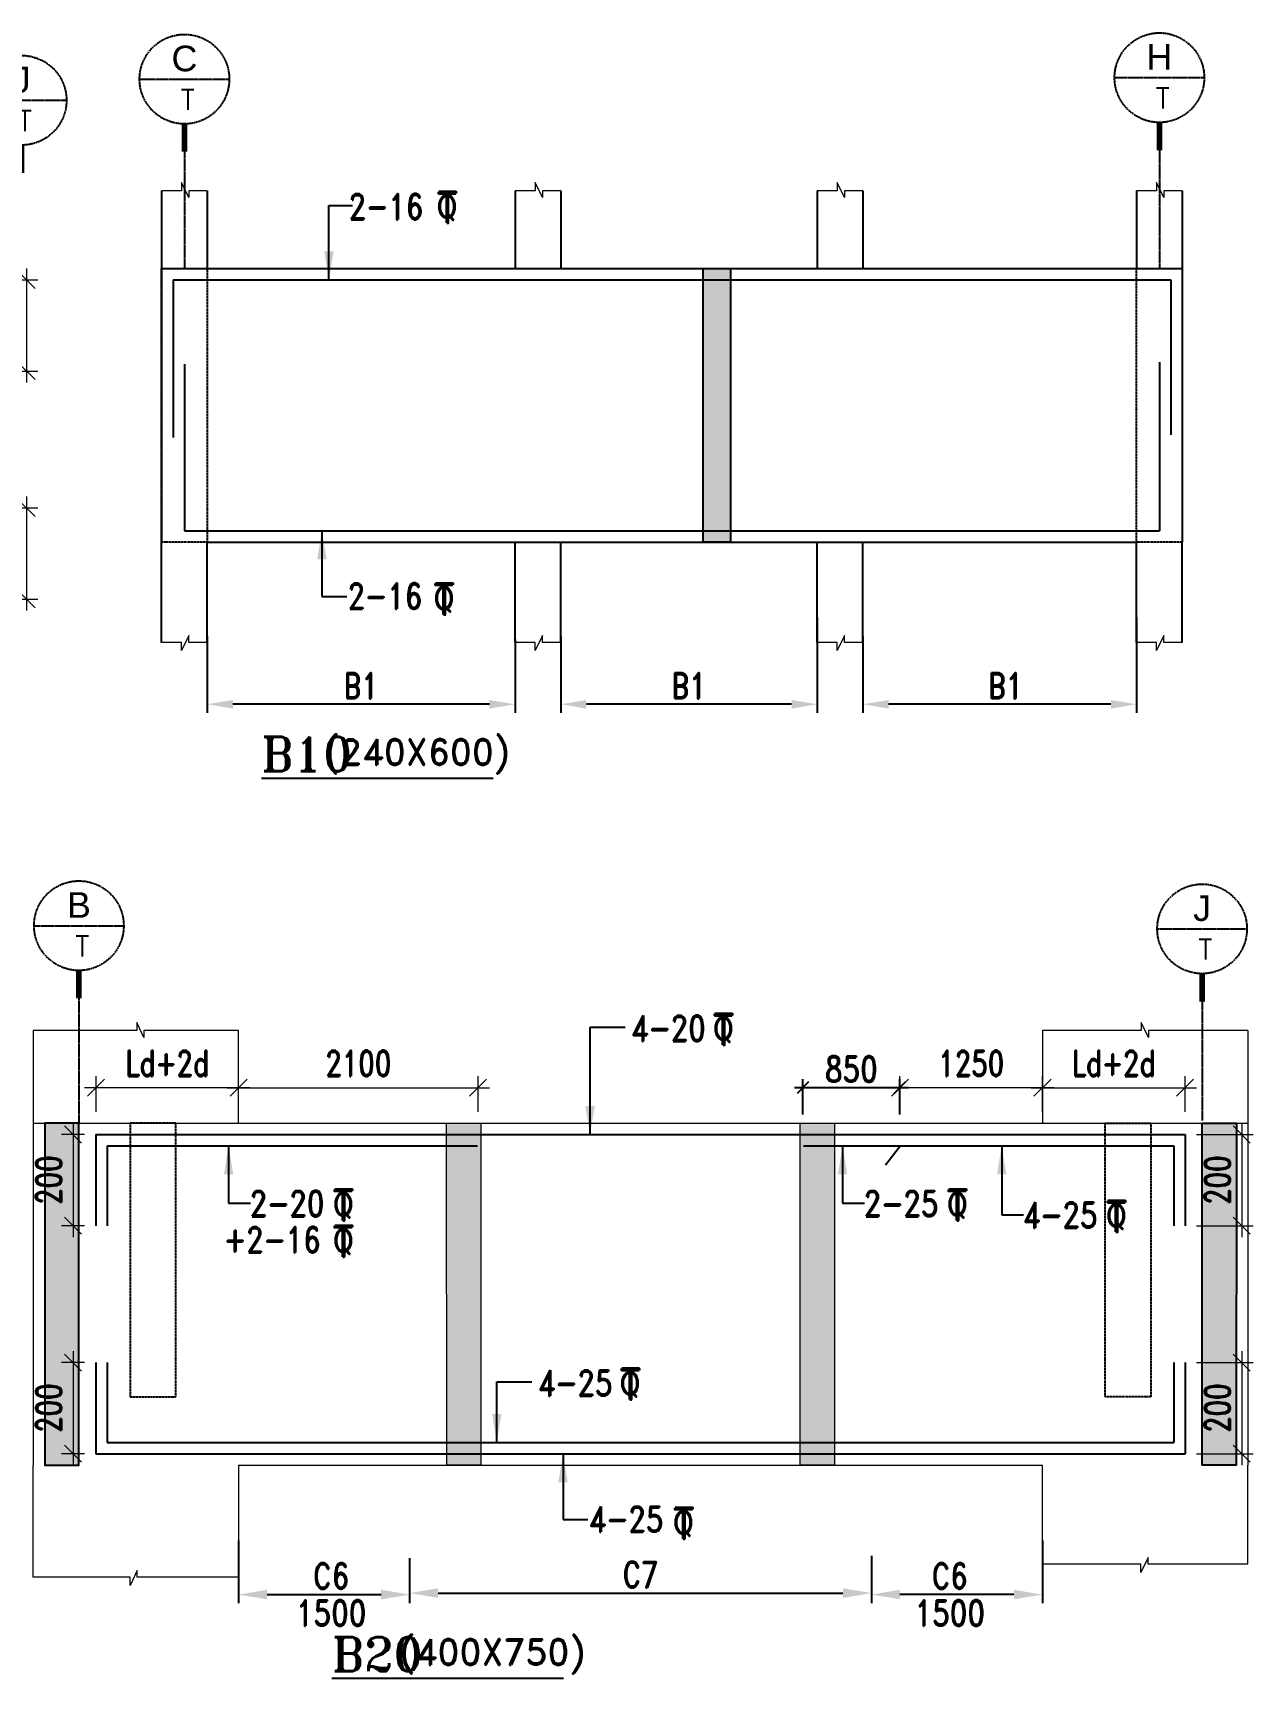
# Model space of a CAD drawing. Header units: millimetres. Extents: x 2061841 to 105821645, y -77612 to 48520811.
# Drawn here: x 2898248 to 2908949, y 28828 to 43257 of the extents above; entities that cross this region are included whole.
import ezdxf
from ezdxf.enums import TextEntityAlignment as Align

# ---------------------------------------------------------------- set-up
doc = ezdxf.new("R2010")
doc.units = ezdxf.units.MM
doc.header["$LTSCALE"] = 10
doc.header["$MEASUREMENT"] = 0
for name, pattern in [('$0$HIDDEN', [0.375, 0.25, -0.125]), ('BASEMENT COLUMN SETTING OUT-PART 2_R4$0$CENTER', [2, 1.25, -0.25, 0.25, -0.25]), ('CENTER', [2, 1.25, -0.25, 0.25, -0.25])]:
    doc.linetypes.add(name, pattern=pattern)
for name, color, linetype in [('A-Grid-Tower', 8, 'CENTER'), ('BASEMENT COLUMN SETTING OUT-PART 2_R4$0$A-GRID-MAIN', 2, 'BASEMENT COLUMN SETTING OUT-PART 2_R4$0$CENTER'), ('BEAM', 4, 'Continuous'), ('BEAM HATCH', 252, 'Continuous'), ('BEAM STIRRUPS', 3, 'Continuous'), ('LEADER', 3, 'Continuous'), ('REIN', 1, 'Continuous'), ('SHEET', 7, 'Continuous'), ('VIN_BEAM', 4, 'Continuous')]:
    doc.layers.add(name, color=color, linetype=linetype)
doc.layers.add('TEXT', color=2, linetype='Continuous', lineweight=25)
doc.layers.add('VIN_SLAB DIMENSION', color=3, linetype='Continuous', lineweight=13)
doc.styles.add('200', font='romand.shx', dxfattribs={"width": 0.8, "height": 225})
doc.styles.add('BASEMENT COLUMN SETTING OUT-PART 2_R4$0$MAS-TXTL', font='arial.ttf', dxfattribs={"height": 200})
doc.styles.add('BASEMENT COLUMN SETTING OUT-PART 2_R4$0$MAS-TXTS', font='romans.shx', dxfattribs={"width": 0.8, "height": 180})
doc.styles.add('PK', font='romand.shx', dxfattribs={"width": 0.7, "height": 225})
doc.styles.add('PRP 100', font='romand.shx', dxfattribs={"width": 0.75})
doc.styles.add('RD', font='romand.shx', dxfattribs={"width": 0.9, "height": 225})
doc.styles.add('ROMAND', font='romand', dxfattribs={"height": 200})
doc.styles.add('RT', font='romant.shx', dxfattribs={"height": 250})
doc.dimstyles.new('dim', dxfattribs={"dimtxt": 225, "dimasz": 150, "dimexe": 100, "dimexo": 100, "dimgap": 100, "dimtad": 1, "dimdec": 0, "dimlfac": -1, "dimrnd": 5, "dimdsep": 46, "dimtxsty": 'PRP 100', "dimblk": 'OBLIQUE', "dimcen": 1.5, "dimdle": 100, "dimclrd": 3, "dimclre": 3, "dimclrt": 2, "dimadec": 0, "dimazin": 0, "dimtfac": 1, "dimtdec": 0, "dimtix": 1, "dimtmove": 0, "dimatfit": 3, "dimldrblk": 'OBLIQUE', "dimfxl": 200, "dimlwd": -1, "dimlwe": -1, "dimarcsym": 0})
doc.dimstyles.new('GR', dxfattribs={"dimtxt": 225, "dimasz": 100, "dimexe": 50, "dimexo": 50, "dimgap": 40, "dimtad": 1, "dimdec": 0, "dimzin": 0, "dimdsep": 46, "dimtxsty": 'RD', "dimblk1": 'OBLIQUE', "dimblk2": 'OBLIQUE', "dimsah": 1, "dimcen": 0, "dimdle": 100, "dimclrd": 3, "dimclre": 3, "dimclrt": 2, "dimadec": 0, "dimazin": 0, "dimtfac": 1, "dimtdec": 0, "dimtix": 1, "dimtmove": 0, "dimatfit": 3, "dimfxl": 1, "dimtolj": 1, "dimtzin": 0, "dimarcsym": 0})
doc.dimstyles.new('GR2', dxfattribs={"dimtxt": 225, "dimasz": 100, "dimexe": 75, "dimexo": 75, "dimgap": 50, "dimtad": 1, "dimdec": 0, "dimdsep": 46, "dimtxsty": '200', "dimblk1": 'OBLIQUE', "dimblk2": 'OBLIQUE', "dimsah": 1, "dimcen": 50, "dimdle": 75, "dimclrd": 3, "dimclre": 3, "dimclrt": 2, "dimadec": 0, "dimazin": 0, "dimtfac": 1, "dimtdec": 0, "dimtix": 1, "dimtmove": 0, "dimatfit": 3, "dimldrblk": 'OBLIQUE', "dimfxl": 1, "dimtolj": 1, "dimtzin": 0, "dimarcsym": 0})

# ---------------------------------------------------------------- blocks, each defined once
blk = doc.blocks.new('A$C33BE299A')
at = {"layer": 'SHEET', "color": 4, "style": 'ROMAND'}
for s, height, p in [('T', 170, (-16.2, 0)), ('Q', 125, (-14.4, 26.9))]:
    blk.add_text(s, height=height, dxfattribs=at).set_placement(p)
blk = doc.blocks.new('*D1739')
at = {"layer": 'BEAM STIRRUPS', "color": 3, "lineweight": -2, "ltscale": 0.25, "transparency": 16777216}
for p, q in [((2899777, 37963), (2899777, 37294)), ((2902477, 37936), (2902477, 37294)), ((2902252, 37369), (2900002, 37369))]:
    blk.add_line(p, q, dxfattribs=at)
at = {"layer": 'BEAM STIRRUPS', "color": 3, "linetype": 'Continuous', "ltscale": 0.25, "transparency": 16777216}
for points in [[(2900002, 37406), (2900002, 37331), (2899777, 37369)], [(2902252, 37406), (2902252, 37331), (2902477, 37369)]]:
    blk.add_solid(points, dxfattribs=at)
at = {"layer": 'Defpoints', "color": 0, "linetype": 'Continuous', "ltscale": 0.25, "transparency": 16777216}
for p in [(2899777, 38038, 2), (2902477, 38011, 46), (2899777, 37369)]:
    blk.add_point(p, dxfattribs=at)
at = {"layer": 'BEAM STIRRUPS', "color": 2, "linetype": 'Continuous', "ltscale": 0.25, "transparency": 16777216, "insert": (2901127, 37531), "char_height": 225, "attachment_point": 5, "rotation": 360, "style": '200'}
blk.add_mtext('\\A1;B1', dxfattribs=at)
blk = doc.blocks.new('_Oblique')
at = {"color": 0, "linetype": 'ByBlock', "lineweight": -2}
blk.add_line((-0.5, -0.5), (0.5, 0.5), dxfattribs=at)
blk = doc.blocks.new('*D1740')
at = {"layer": 'BEAM STIRRUPS', "color": 3, "lineweight": -2, "ltscale": 0.25, "transparency": 16777216}
for p, q in [((2905127, 38129), (2905127, 37294)), ((2902877, 37963), (2902877, 37294)), ((2904902, 37369), (2903102, 37369))]:
    blk.add_line(p, q, dxfattribs=at)
at = {"layer": 'BEAM STIRRUPS', "color": 3, "linetype": 'Continuous', "ltscale": 0.25, "transparency": 16777216}
for points in [[(2903102, 37406), (2903102, 37331), (2902877, 37369)], [(2904902, 37406), (2904902, 37331), (2905127, 37369)]]:
    blk.add_solid(points, dxfattribs=at)
at = {"layer": 'Defpoints', "color": 0, "linetype": 'Continuous', "ltscale": 0.25, "transparency": 16777216}
for p in [(2905127, 38204, 46), (2902877, 38038, 2), (2902877, 37369)]:
    blk.add_point(p, dxfattribs=at)
at = {"layer": 'BEAM STIRRUPS', "color": 2, "linetype": 'Continuous', "ltscale": 0.25, "transparency": 16777216, "insert": (2904002, 37531), "char_height": 225, "attachment_point": 5, "rotation": 360, "style": '200'}
blk.add_mtext('\\A1;B1', dxfattribs=at)
blk = doc.blocks.new('*D1741')
at = {"layer": 'BEAM STIRRUPS', "color": 3, "lineweight": -2, "ltscale": 0.25, "transparency": 16777216}
for p, q in [((2907927, 38129), (2907927, 37294)), ((2905527, 37963), (2905527, 37294)), ((2907702, 37369), (2905752, 37369))]:
    blk.add_line(p, q, dxfattribs=at)
at = {"layer": 'BEAM STIRRUPS', "color": 3, "linetype": 'Continuous', "ltscale": 0.25, "transparency": 16777216}
for points in [[(2905752, 37406), (2905752, 37331), (2905527, 37369)], [(2907702, 37406), (2907702, 37331), (2907927, 37369)]]:
    blk.add_solid(points, dxfattribs=at)
at = {"layer": 'Defpoints', "color": 0, "linetype": 'Continuous', "ltscale": 0.25, "transparency": 16777216}
for p in [(2907927, 38204, 46), (2905527, 38038, 2), (2905527, 37369)]:
    blk.add_point(p, dxfattribs=at)
at = {"layer": 'BEAM STIRRUPS', "color": 2, "linetype": 'Continuous', "ltscale": 0.25, "transparency": 16777216, "insert": (2906779, 37531), "char_height": 225, "attachment_point": 5, "rotation": 360, "style": '200'}
blk.add_mtext('\\A1;B1', dxfattribs=at)
blk = doc.blocks.new('*D1711')
at = {"layer": 'Defpoints', "color": 0, "transparency": 16777216}
for p in [(2902152, 34006), (2900052, 33695), (2902152, 33695, -34)]:
    blk.add_point(p, dxfattribs=at)
at = {"layer": 'VIN_SLAB DIMENSION', "color": 3, "transparency": 16777216}
for p, q in [((2900052, 33795), (2900052, 34106)), ((2902152, 33795), (2902152, 34106)), ((2899952, 34006), (2902252, 34006))]:
    blk.add_line(p, q, dxfattribs=at)
at = {"layer": 'VIN_SLAB DIMENSION', "color": 3, "transparency": 16777216, "xscale": 150, "yscale": 150, "zscale": 150, "rotation": 180}
blk.add_blockref('_Oblique', (2900052, 34006), dxfattribs=at)
at = {"layer": 'VIN_SLAB DIMENSION', "color": 3, "transparency": 16777216, "xscale": 150, "yscale": 150, "zscale": 150}
blk.add_blockref('_Oblique', (2902152, 34006), dxfattribs=at)
at = {"layer": 'VIN_SLAB DIMENSION', "color": 2, "transparency": 16777216, "insert": (2901102, 34219), "char_height": 225, "attachment_point": 5, "style": 'PRP 100'}
blk.add_mtext('2100', dxfattribs=at)
blk = doc.blocks.new('OBLIQUE')
blk = doc.blocks.new('*D1653')
at = {"layer": 'Defpoints', "color": 0, "transparency": 16777216}
for p in [(2897696, 41091, 52), (2897696, 40291, 51), (2898192, 40291)]:
    blk.add_point(p, dxfattribs=at)
at = {"layer": 'VIN_SLAB DIMENSION', "color": 3, "transparency": 16777216}
for p, q in [((2898192, 41191), (2898192, 40191)), ((2897796, 41091), (2898292, 41091)), ((2897796, 40291), (2898292, 40291))]:
    blk.add_line(p, q, dxfattribs=at)
at = {"layer": 'VIN_SLAB DIMENSION', "color": 3, "transparency": 16777216, "xscale": 150, "yscale": 150, "zscale": 150}
for p, rotation in [((2898192, 41091), 90), ((2898192, 40291), 270)]:
    blk.add_blockref('_Oblique', p, dxfattribs=dict(at, rotation=rotation))
at = {"layer": 'VIN_SLAB DIMENSION', "color": 2, "transparency": 16777216, "insert": (2897980, 40691), "char_height": 225, "attachment_point": 5, "rotation": 90, "style": 'PRP 100'}
blk.add_mtext('200', dxfattribs=at)
blk = doc.blocks.new('*D1654')
at = {"layer": 'Defpoints', "color": 0, "transparency": 16777216}
for p in [(2897696, 39091, 52), (2897696, 38291, 51), (2898192, 38291)]:
    blk.add_point(p, dxfattribs=at)
at = {"layer": 'VIN_SLAB DIMENSION', "color": 3, "transparency": 16777216}
for p, q in [((2898192, 39191), (2898192, 38191)), ((2897796, 39091), (2898292, 39091)), ((2897796, 38291), (2898292, 38291))]:
    blk.add_line(p, q, dxfattribs=at)
at = {"layer": 'VIN_SLAB DIMENSION', "color": 3, "transparency": 16777216, "xscale": 150, "yscale": 150, "zscale": 150}
for p, rotation in [((2898192, 39091), 90), ((2898192, 38291), 270)]:
    blk.add_blockref('_Oblique', p, dxfattribs=dict(at, rotation=rotation))
at = {"layer": 'VIN_SLAB DIMENSION', "color": 2, "transparency": 16777216, "insert": (2897980, 38691), "char_height": 225, "attachment_point": 5, "rotation": 90, "style": 'PRP 100'}
blk.add_mtext('200', dxfattribs=at)
blk = doc.blocks.new('*D1663')
at = {"layer": 'Defpoints', "color": 0, "transparency": 16777216}
for p in [(2908352, 34006), (2907102, 33695, 52), (2908352, 33695, 52)]:
    blk.add_point(p, dxfattribs=at)
at = {"layer": 'VIN_SLAB DIMENSION', "color": 3, "transparency": 16777216}
for p, q in [((2907102, 33795), (2907102, 34106)), ((2908352, 33795), (2908352, 34106)), ((2907002, 34006), (2908452, 34006))]:
    blk.add_line(p, q, dxfattribs=at)
at = {"layer": 'VIN_SLAB DIMENSION', "color": 3, "transparency": 16777216, "xscale": 150, "yscale": 150, "zscale": 150, "rotation": 180}
blk.add_blockref('_Oblique', (2907102, 34006), dxfattribs=at)
at = {"layer": 'VIN_SLAB DIMENSION', "color": 3, "transparency": 16777216, "xscale": 150, "yscale": 150, "zscale": 150}
blk.add_blockref('_Oblique', (2908352, 34006), dxfattribs=at)
at = {"layer": 'VIN_SLAB DIMENSION', "color": 2, "transparency": 16777216, "insert": (2907727, 34219), "char_height": 225, "attachment_point": 5, "style": 'PRP 100'}
blk.add_mtext('Ld+2d', dxfattribs=at)
blk = doc.blocks.new('*D1664')
at = {"layer": 'Defpoints', "color": 0, "transparency": 16777216}
for p in [(2908352, 33595, 52), (2908352, 32795, 51), (2908849, 32795)]:
    blk.add_point(p, dxfattribs=at)
at = {"layer": 'VIN_SLAB DIMENSION', "color": 3, "transparency": 16777216}
for p, q in [((2908849, 33695), (2908849, 32695)), ((2908452, 33595), (2908949, 33595)), ((2908452, 32795), (2908949, 32795))]:
    blk.add_line(p, q, dxfattribs=at)
at = {"layer": 'VIN_SLAB DIMENSION', "color": 3, "transparency": 16777216, "xscale": 150, "yscale": 150, "zscale": 150}
for p, rotation in [((2908849, 33595), 90), ((2908849, 32795), 270)]:
    blk.add_blockref('_Oblique', p, dxfattribs=dict(at, rotation=rotation))
at = {"layer": 'VIN_SLAB DIMENSION', "color": 2, "transparency": 16777216, "insert": (2908636, 33195), "char_height": 225, "attachment_point": 5, "rotation": 90, "style": 'PRP 100'}
blk.add_mtext('200', dxfattribs=at)
blk = doc.blocks.new('*D1665')
at = {"layer": 'Defpoints', "color": 0, "transparency": 16777216}
for p in [(2908352, 31595, 52), (2908352, 30795, 51), (2908849, 30795)]:
    blk.add_point(p, dxfattribs=at)
at = {"layer": 'VIN_SLAB DIMENSION', "color": 3, "transparency": 16777216}
for p, q in [((2908849, 31695), (2908849, 30695)), ((2908452, 31595), (2908949, 31595)), ((2908452, 30795), (2908949, 30795))]:
    blk.add_line(p, q, dxfattribs=at)
at = {"layer": 'VIN_SLAB DIMENSION', "color": 3, "transparency": 16777216, "xscale": 150, "yscale": 150, "zscale": 150}
for p, rotation in [((2908849, 31595), 90), ((2908849, 30795), 270)]:
    blk.add_blockref('_Oblique', p, dxfattribs=dict(at, rotation=rotation))
at = {"layer": 'VIN_SLAB DIMENSION', "color": 2, "transparency": 16777216, "insert": (2908636, 31195), "char_height": 225, "attachment_point": 5, "rotation": 90, "style": 'PRP 100'}
blk.add_mtext('200', dxfattribs=at)
blk = doc.blocks.new('*D1666')
at = {"layer": 'Defpoints', "color": 0, "transparency": 16777216}
for p in [(2898802, 34006), (2898802, 33695, 52), (2900052, 33695, 52)]:
    blk.add_point(p, dxfattribs=at)
at = {"layer": 'VIN_SLAB DIMENSION', "color": 3, "transparency": 16777216}
for p, q in [((2898802, 33795), (2898802, 34106)), ((2900052, 33795), (2900052, 34106)), ((2900152, 34006), (2898702, 34006))]:
    blk.add_line(p, q, dxfattribs=at)
at = {"layer": 'VIN_SLAB DIMENSION', "color": 3, "transparency": 16777216, "xscale": 150, "yscale": 150, "zscale": 150, "rotation": 180}
blk.add_blockref('_Oblique', (2898802, 34006), dxfattribs=at)
at = {"layer": 'VIN_SLAB DIMENSION', "color": 3, "transparency": 16777216, "xscale": 150, "yscale": 150, "zscale": 150}
blk.add_blockref('_Oblique', (2900052, 34006), dxfattribs=at)
at = {"layer": 'VIN_SLAB DIMENSION', "color": 2, "transparency": 16777216, "insert": (2899427, 34219), "char_height": 225, "attachment_point": 5, "style": 'PRP 100'}
blk.add_mtext('Ld+2d', dxfattribs=at)
blk = doc.blocks.new('*D1667')
at = {"layer": 'Defpoints', "color": 0, "transparency": 16777216}
for p in [(2898801, 33595, 52), (2898600, 32795), (2898801, 32795, 51)]:
    blk.add_point(p, dxfattribs=at)
at = {"layer": 'VIN_SLAB DIMENSION', "color": 3, "transparency": 16777216}
for p, q in [((2898600, 33695), (2898600, 32695)), ((2898701, 33595), (2898500, 33595)), ((2898701, 32795), (2898500, 32795))]:
    blk.add_line(p, q, dxfattribs=at)
at = {"layer": 'VIN_SLAB DIMENSION', "color": 3, "transparency": 16777216, "xscale": 150, "yscale": 150, "zscale": 150}
for p, rotation in [((2898600, 33595), 90), ((2898600, 32795), 270)]:
    blk.add_blockref('_Oblique', p, dxfattribs=dict(at, rotation=rotation))
at = {"layer": 'VIN_SLAB DIMENSION', "color": 2, "transparency": 16777216, "insert": (2898388, 33195), "char_height": 225, "attachment_point": 5, "rotation": 90, "style": 'PRP 100'}
blk.add_mtext('200', dxfattribs=at)
blk = doc.blocks.new('*D1668')
at = {"layer": 'Defpoints', "color": 0, "transparency": 16777216}
for p in [(2905852, 34006), (2905852, 33695), (2907102, 33695)]:
    blk.add_point(p, dxfattribs=at)
at = {"layer": 'VIN_SLAB DIMENSION', "color": 3, "transparency": 16777216}
for p, q in [((2905852, 33795), (2905852, 34106)), ((2907102, 33795), (2907102, 34106)), ((2907202, 34006), (2905752, 34006))]:
    blk.add_line(p, q, dxfattribs=at)
at = {"layer": 'VIN_SLAB DIMENSION', "color": 3, "transparency": 16777216, "xscale": 150, "yscale": 150, "zscale": 150, "rotation": 180}
blk.add_blockref('_Oblique', (2905852, 34006), dxfattribs=at)
at = {"layer": 'VIN_SLAB DIMENSION', "color": 3, "transparency": 16777216, "xscale": 150, "yscale": 150, "zscale": 150}
blk.add_blockref('_Oblique', (2907102, 34006), dxfattribs=at)
at = {"layer": 'VIN_SLAB DIMENSION', "color": 2, "transparency": 16777216, "insert": (2906477, 34219), "char_height": 225, "attachment_point": 5, "style": 'PRP 100'}
blk.add_mtext('1250', dxfattribs=at)
blk = doc.blocks.new('*D1669')
at = {"layer": 'BEAM', "color": 3, "lineweight": -2, "transparency": 16777216}
for p, q in [((2905001, 33770), (2905001, 34081)), ((2905852, 33770), (2905852, 34081)), ((2905927, 34006), (2904926, 34006))]:
    blk.add_line(p, q, dxfattribs=at)
at = {"layer": 'Defpoints', "color": 0, "transparency": 16777216}
for p in [(2905001, 34006), (2905001, 33695, 18), (2905852, 33695, 52)]:
    blk.add_point(p, dxfattribs=at)
at = {"layer": 'BEAM', "color": 3, "lineweight": -2, "transparency": 16777216, "xscale": 100, "yscale": 100, "zscale": 100, "rotation": 180}
blk.add_blockref('_Oblique', (2905001, 34006), dxfattribs=at)
at = {"layer": 'BEAM', "color": 3, "lineweight": -2, "transparency": 16777216, "xscale": 100, "yscale": 100, "zscale": 100}
blk.add_blockref('_Oblique', (2905852, 34006), dxfattribs=at)
at = {"layer": 'BEAM', "color": 2, "transparency": 16777216, "insert": (2905426, 34169), "char_height": 225, "attachment_point": 5, "style": '200'}
blk.add_mtext('\\A1;850', dxfattribs=at)
blk = doc.blocks.new('*D1670')
at = {"layer": 'Defpoints', "color": 0, "transparency": 16777216}
for p in [(2898801, 31595, 52), (2898600, 30795), (2898801, 30795, 51)]:
    blk.add_point(p, dxfattribs=at)
at = {"layer": 'VIN_SLAB DIMENSION', "color": 3, "transparency": 16777216}
for p, q in [((2898600, 31695), (2898600, 30695)), ((2898701, 31595), (2898500, 31595)), ((2898701, 30795), (2898500, 30795))]:
    blk.add_line(p, q, dxfattribs=at)
at = {"layer": 'VIN_SLAB DIMENSION', "color": 3, "transparency": 16777216, "xscale": 150, "yscale": 150, "zscale": 150}
for p, rotation in [((2898600, 31595), 90), ((2898600, 30795), 270)]:
    blk.add_blockref('_Oblique', p, dxfattribs=dict(at, rotation=rotation))
at = {"layer": 'VIN_SLAB DIMENSION', "color": 2, "transparency": 16777216, "insert": (2898388, 31195), "char_height": 225, "attachment_point": 5, "rotation": 90, "style": 'PRP 100'}
blk.add_mtext('200', dxfattribs=at)
blk = doc.blocks.new('BASEMENT COLUMN SETTING OUT-PART 2_R4$0$GRID TARGET1')
blk.add_wipeout([(393, -655), (392, -641), (392, -628), (390, -614), (389, -600), (387, -587), (384, -573), (381, -560), (377, -547), (373, -534), (369, -521), (364, -508), (359, -495), (353, -483), (347, -471), (340, -459), (333, -447), (325, -435), (318, -424), (309, -413), (301, -403), (292, -392), (282, -382), (273, -373), (263, -363), (252, -354), (242, -346), (231, -337), (220, -330), (208, -322), (196, -315), (184, -308), (172, -302), (160, -296), (147, -291), (134, -286), (121, -282), (108, -278), (95, -274), (82, -271), (68, -268), (55, -266), (41, -265), (27, -263), (14, -263), (0, -262), (-14, -263), (-27, -263), (-41, -265), (-55, -266), (-68, -268), (-82, -271), (-95, -274), (-108, -278), (-121, -282), (-134, -286), (-147, -291), (-160, -296), (-172, -302), (-184, -308), (-196, -315), (-208, -322), (-220, -330), (-231, -337), (-242, -346), (-252, -354), (-263, -363), (-273, -373), (-282, -382), (-292, -392), (-301, -403), (-309, -413), (-318, -424), (-325, -435), (-333, -447), (-340, -459), (-347, -471), (-353, -483), (-359, -495), (-364, -508), (-369, -521), (-373, -534), (-377, -547), (-381, -560), (-384, -573), (-387, -587), (-389, -600), (-390, -614), (-392, -628), (-392, -641), (-393, -655), (-392, -669), (-392, -682), (-390, -696), (-389, -710), (-387, -723), (-384, -737), (-381, -750), (-377, -763), (-373, -776), (-369, -789), (-364, -802), (-359, -815), (-353, -827), (-347, -839), (-340, -851), (-333, -863), (-325, -875), (-318, -886), (-309, -897), (-301, -907), (-292, -918), (-282, -928), (-273, -937), (-263, -947), (-252, -956), (-242, -964), (-231, -973), (-220, -981), (-208, -988), (-196, -995), (-184, -1002), (-172, -1008), (-160, -1014), (-147, -1019), (-134, -1024), (-121, -1028), (-108, -1032), (-95, -1036), (-82, -1039), (-68, -1042), (-55, -1044), (-41, -1046), (-27, -1047), (-14, -1047), (0, -1048), (14, -1047), (27, -1047), (41, -1046), (55, -1044), (68, -1042), (82, -1039), (95, -1036), (108, -1032), (121, -1028), (134, -1024), (147, -1019), (160, -1014), (172, -1008), (184, -1002), (196, -995), (208, -988), (220, -981), (231, -973), (242, -964), (252, -956), (263, -947), (273, -937), (282, -928), (292, -918), (301, -907), (309, -897), (318, -886), (325, -875), (333, -863), (340, -851), (347, -839), (353, -827), (359, -815), (364, -802), (369, -789), (373, -776), (377, -763), (381, -750), (384, -737), (387, -723), (389, -710), (390, -696), (392, -682), (392, -669)])
blk.add_line((-393, -655), (393, -655))
at = {"const_width": 48.8}
blk.add_lwpolyline([(0, -1048), (0, -1292)], dxfattribs=at)
blk.add_circle((0, -655), 393)
for tag, height, style, p in [('AS', 225, 'BASEMENT COLUMN SETTING OUT-PART 2_R4$0$MAS-TXTL', (0, -586)), ('REF', 180, 'BASEMENT COLUMN SETTING OUT-PART 2_R4$0$MAS-TXTS', (29, -925))]:
    blk.add_attdef(tag, text='', height=height, dxfattribs=dict(style=style)).set_placement(p, align=Align.CENTER)
blk = doc.blocks.new('*D1457')
at = {"layer": 'BEAM', "color": 3, "lineweight": -2, "transparency": 16777216}
for p, q in [((2900052, 30034), (2900052, 29485)), ((2901552, 29879), (2901552, 29485)), ((2900302, 29560), (2901302, 29560))]:
    blk.add_line(p, q, dxfattribs=at)
at = {"layer": 'BEAM', "color": 3, "transparency": 16777216}
for points in [[(2900302, 29602), (2900302, 29518), (2900052, 29560)], [(2901302, 29602), (2901302, 29518), (2901552, 29560)]]:
    blk.add_solid(points, dxfattribs=at)
at = {"layer": 'Defpoints', "color": 0, "transparency": 16777216}
for p in [(2900052, 30109, 0), (2901552, 29954, 0), (2901552, 29560)]:
    blk.add_point(p, dxfattribs=at)
at = {"layer": 'BEAM', "color": 2, "transparency": 16777216, "char_height": 225, "attachment_point": 5, "style": '200'}
for s, insert in [('\\A1;C6', (2900864, 29723)), ('\\A1;1500', (2900864, 29398))]:
    blk.add_mtext(s, dxfattribs=dict(at, insert=insert))
blk = doc.blocks.new('*D1458')
at = {"layer": 'BEAM', "color": 3, "lineweight": -2, "transparency": 16777216}
for p, q in [((2907102, 30035), (2907102, 29485)), ((2905602, 29899), (2905602, 29485)), ((2906852, 29560), (2905852, 29560))]:
    blk.add_line(p, q, dxfattribs=at)
at = {"layer": 'BEAM', "color": 3, "transparency": 16777216}
for points in [[(2905852, 29602), (2905852, 29519), (2905602, 29560)], [(2906852, 29602), (2906852, 29519), (2907102, 29560)]]:
    blk.add_solid(points, dxfattribs=at)
at = {"layer": 'Defpoints', "color": 0, "transparency": 16777216}
for p in [(2907102, 30110, 0), (2905602, 29974, 0), (2905602, 29560)]:
    blk.add_point(p, dxfattribs=at)
at = {"layer": 'BEAM', "color": 2, "transparency": 16777216, "char_height": 225, "attachment_point": 5, "style": '200'}
for s, insert in [('\\A1;C6', (2906289, 29723)), ('\\A1;1500', (2906289, 29398))]:
    blk.add_mtext(s, dxfattribs=dict(at, insert=insert))
blk = doc.blocks.new('*D1459')
at = {"layer": 'BEAM', "color": 3, "lineweight": -2, "transparency": 16777216}
for p, q in [((2905602, 29899), (2905602, 29498)), ((2901552, 29804), (2901552, 29498)), ((2901802, 29573), (2905352, 29573))]:
    blk.add_line(p, q, dxfattribs=at)
at = {"layer": 'BEAM', "color": 3, "transparency": 16777216}
for points in [[(2901802, 29615), (2901802, 29531), (2901552, 29573)], [(2905352, 29615), (2905352, 29531), (2905602, 29573)]]:
    blk.add_solid(points, dxfattribs=at)
at = {"layer": 'Defpoints', "color": 0, "transparency": 16777216}
for p in [(2901552, 29879), (2905602, 29974, 14), (2905602, 29573)]:
    blk.add_point(p, dxfattribs=at)
at = {"layer": 'BEAM', "color": 2, "transparency": 16777216, "insert": (2903577, 29736), "char_height": 225, "attachment_point": 5, "style": '200'}
blk.add_mtext('\\A1;C7', dxfattribs=at)

msp = doc.modelspace()

# ---------------------------------------------------------------- hatches: boundary and pattern name
at = {"layer": 'BEAM HATCH'}
for points in [[(2904127.2, 41190.6), (2904367.1, 41190.6), (2904367.1, 38790.6), (2904127.2, 38790.6)], [(2898651.7, 33694.6), (2898351.7, 33694.6), (2898351.7, 30694.6), (2898651.7, 30694.6)], [(2901876.7, 33694.6), (2902176.7, 33694.6), (2902176.9, 30694.6), (2901876.9, 30694.6)], [(2904976.7, 33694.6), (2905276.7, 33694.6), (2905276.8, 30694.6), (2904976.8, 30694.6)], [(2908501.7, 33694.6), (2908801.8, 33694.6), (2908801.5, 30694.6), (2908501.4, 30694.6)]]:
    msp.add_hatch(color=252, dxfattribs=at).paths.add_polyline_path(points)

# ---------------------------------------------------------------- linework, layer by layer
at = {"layer": 'A-Grid-Tower', "color": 6}
for p, q in [((2899577.2, 42214.8, 0), (2899577.2, 41190.6, 0)), ((2908127.2, 42227.8, 0), (2908127.2, 41190.6, 0)), ((2898651.7, 34789.9, 51.6), (2898651.7, 33694.6, 0)), ((2908501.7, 34762, 51.6), (2908501.7, 33717.3, 51.6))]:
    msp.add_line(p, q, dxfattribs=at)
at = {"layer": 'BEAM'}
for p, q in [((2899377.2, 41873.4, 0), (2899377.2, 41190.6, 0)), ((2899777.2, 41873.4, 0), (2899777.2, 41190.6, 0)), ((2902477.2, 41873.4, 0), (2902477.2, 41190.6, 0)), ((2902877.2, 41873.4, 0), (2902877.2, 41190.6, 0)), ((2905127.2, 41873.4, 0), (2905127.2, 41190.6, 0)), ((2905527.2, 41873.4, 0), (2905527.2, 41190.6, 0)), ((2907927.2, 41873.4, 0), (2907927.2, 41190.6, 0)), ((2908327.2, 41873.4, 0), (2908327.2, 41190.6, 0)), ((2899377.2, 41190.6, 0), (2899377.2, 38790.6, 0)), ((2899377.2, 41190.6, 0), (2908327.2, 41190.6, 0)), ((2908327.2, 41190.6, 0), (2908327.2, 38790.6, 0)), ((2899377.2, 37911.2, 0), (2899377.2, 38790.6, 0)), ((2899777.2, 38790.6, 0), (2907927.2, 38790.6, 0)), ((2899777.2, 37911.2, 0), (2899777.2, 38790.6, 0)), ((2902477.2, 37911.2, 0), (2902477.2, 38790.6, 0)), ((2902877.2, 37911.2, 0), (2902877.2, 38790.6, 0)), ((2905127.2, 37911.2, 0), (2905127.2, 38790.6, 0)), ((2905527.2, 37911.2, 0), (2905527.2, 38790.6, 0)), ((2907927.2, 37911.2, 0), (2907927.2, 38790.6, 0)), ((2908327.2, 37911.2, 0), (2908327.2, 38790.6, 0))]:
    msp.add_line(p, q, dxfattribs=at)
at = {"layer": 'BEAM', "lineweight": 13}
for p, q in [((2899552.7, 41873.4, -51.6), (2899377.2, 41873.4, 51.6)), ((2899552.7, 41944.1, -51.6), (2899552.7, 41873.4, -51.6)), ((2899615.8, 41812.5, -51.6), (2899552.7, 41944.1, -51.6)), ((2899615.8, 41873.4, -51.6), (2899615.8, 41812.5, -51.6)), ((2899777.2, 41873.4, -19.7), (2899615.8, 41873.4, -51.6)), ((2902652.7, 41873.4, -51.6), (2902477.2, 41873.4, 51.6)), ((2902652.7, 41944.1, -51.6), (2902652.7, 41873.4, -51.6)), ((2902715.8, 41812.5, -51.6), (2902652.7, 41944.1, -51.6)), ((2902715.8, 41873.4, -51.6), (2902715.8, 41812.5, -51.6)), ((2902877.2, 41873.4, -19.7), (2902715.8, 41873.4, -51.6)), ((2905302.7, 41873.4, -51.6), (2905127.2, 41873.4, 51.6)), ((2905302.7, 41944.1, -51.6), (2905302.7, 41873.4, -51.6)), ((2905365.8, 41812.5, -51.6), (2905302.7, 41944.1, -51.6)), ((2905365.8, 41873.4, -51.6), (2905365.8, 41812.5, -51.6)), ((2905527.2, 41873.4, -19.7), (2905365.8, 41873.4, -51.6)), ((2908102.7, 41873.4, -51.6), (2907927.2, 41873.4, 51.6)), ((2908102.7, 41944.1, -51.6), (2908102.7, 41873.4, -51.6)), ((2908165.8, 41812.5, -51.6), (2908102.7, 41944.1, -51.6)), ((2908165.8, 41873.4, -51.6), (2908165.8, 41812.5, -51.6)), ((2908327.2, 41873.4, -19.7), (2908165.8, 41873.4, -51.6)), ((2899615.8, 37972.2, -51.6), (2899552.7, 37840.6, -51.6)), ((2899615.8, 37911.2, -51.6), (2899615.8, 37972.2, -51.6)), ((2902715.8, 37972.2, -51.6), (2902652.7, 37840.6, -51.6)), ((2902715.8, 37911.2, -51.6), (2902715.8, 37972.2, -51.6)), ((2905365.8, 37972.2, -51.6), (2905302.7, 37840.6, -51.6)), ((2905365.8, 37911.2, -51.6), (2905365.8, 37972.2, -51.6)), ((2908165.8, 37972.2, -51.6), (2908102.7, 37840.6, -51.6)), ((2908165.8, 37911.2, -51.6), (2908165.8, 37972.2, -51.6)), ((2899552.7, 37911.2, -51.6), (2899377.2, 37911.2, 51.6)), ((2899552.7, 37840.6, -51.6), (2899552.7, 37911.2, -51.6)), ((2899777.2, 37911.2, -19.7), (2899615.8, 37911.2, -51.6)), ((2902652.7, 37911.2, -51.6), (2902477.2, 37911.2, 51.6)), ((2902652.7, 37840.6, -51.6), (2902652.7, 37911.2, -51.6)), ((2902877.2, 37911.2, -19.7), (2902715.8, 37911.2, -51.6)), ((2905302.7, 37911.2, -51.6), (2905127.2, 37911.2, 51.6)), ((2905302.7, 37840.6, -51.6), (2905302.7, 37911.2, -51.6)), ((2905527.2, 37911.2, -19.7), (2905365.8, 37911.2, -51.6)), ((2908102.7, 37911.2, -51.6), (2907927.2, 37911.2, 51.6)), ((2908102.7, 37840.6, -51.6), (2908102.7, 37911.2, -51.6)), ((2908327.2, 37911.2, -19.7), (2908165.8, 37911.2, -51.6)), ((2898251.7, 34506.6, 0), (2898251.7, 33694.6, 0)), ((2899159.3, 34506.6, 0), (2898251.7, 34506.6, 51.6)), ((2899159.3, 34577.2, 0), (2899159.3, 34506.6, 0)), ((2899222.5, 34445.7, 0), (2899159.3, 34577.2, 0)), ((2899222.5, 34506.6, 0), (2899222.5, 34445.7, 0)), ((2900051.7, 34506.6, 226.7), (2899222.5, 34506.6, 0)), ((2900051.7, 33694.6, 51.6), (2900051.7, 34506.6, 51.6)), ((2907101.6, 34506.6, 0), (2907101.6, 33694.6, 0)), ((2907968, 34506.6, -51.6), (2907101.6, 34506.6, 51.6)), ((2907968, 34577.2, -51.6), (2907968, 34506.6, -51.6)), ((2908031.2, 34445.7, -51.6), (2907968, 34577.2, -51.6)), ((2908031.2, 34506.6, -51.6), (2908031.2, 34445.7, -51.6)), ((2908901.7, 34506.6, 0), (2908031.2, 34506.6, -51.6)), ((2908901.7, 34506.6, 0), (2908901.7, 33694.6, 0)), ((2898251.7, 33694.6, 51.6), (2898251.7, 30694.6, 51.6)), ((2898251.7, 33694.6, 51.6), (2908901.7, 33694.6, 0)), ((2908901.7, 33694.6, 0), (2908901.7, 30694.6, 0)), ((2898251.7, 29711.6, 0), (2898251.7, 30694.6, 0)), ((2900051.7, 30694.6, 51.6), (2907101.6, 30694.6, 0)), ((2900051.7, 30694.6, 51.6), (2900051.7, 29711.6, 51.6)), ((2907101.6, 29825.6, 0), (2907101.6, 30694.6, 0)), ((2908901.7, 29825.6, 0), (2908901.7, 30694.6, 0)), ((2908027.8, 29886.5, -51.6), (2907964.6, 29754.9, -51.6)), ((2908027.8, 29825.6, -51.6), (2908027.8, 29886.5, -51.6)), ((2899163.6, 29772.6, 0), (2899100.5, 29641, 0)), ((2899163.6, 29711.6, 0), (2899163.6, 29772.6, 0)), ((2907964.6, 29825.6, -51.6), (2907101.6, 29825.6, 51.6)), ((2907964.6, 29754.9, -51.6), (2907964.6, 29825.6, -51.6)), ((2908901.7, 29825.6, 0), (2908027.8, 29825.6, -51.6)), ((2899100.5, 29711.6, 0), (2898251.7, 29711.6, 51.6)), ((2899100.5, 29641, 0), (2899100.5, 29711.6, 0)), ((2900051.7, 29711.6, 226.7), (2899163.6, 29711.6, 0))]:
    msp.add_line(p, q, dxfattribs=at)
at = {"layer": 'BEAM', "elevation": 0}
msp.add_lwpolyline([(2904127.2, 41190.6), (2904367.1, 41190.6), (2904367.1, 38790.6), (2904127.2, 38790.6)], close=True, dxfattribs=at)
at = {"layer": 'BEAM', "lineweight": 13, "elevation": 0}
for points in [[(2901876.7, 33694.6), (2902176.7, 33694.6), (2902176.9, 30694.6), (2901876.9, 30694.6)], [(2904976.7, 33694.6), (2905276.7, 33694.6), (2905276.8, 30694.6), (2904976.8, 30694.6)]]:
    msp.add_lwpolyline(points, close=True, dxfattribs=at)
at = {"layer": 'REIN'}
for p, q in [((2899477.2, 41090.6, 0), (2908227.2, 41090.6, 0)), ((2899477.2, 41090.6, 0), (2899477.2, 39708.9, 0)), ((2908227.2, 41090.6, 0), (2908227.2, 39733.2, 0)), ((2899577.2, 40352.4, 0), (2899577.2, 38890.6, 0)), ((2908127.2, 40368.8, 0), (2908127.2, 38890.6, 0)), ((2899577.2, 38890.6, 0), (2908127.2, 38890.6, 0)), ((2898801, 33594.6, 51.6), (2902217.2, 33594.6, 51.6)), ((2898801, 33594.6, 51.6), (2898801, 32794.6, 51.2)), ((2898901, 33494.6, 51.5), (2902148.3, 33494.6, 51.6)), ((2898901, 33494.6, 51.5), (2898901, 32794.6, 51.2)), ((2902217.2, 33594.6, 51.6), (2908352.3, 33594.6, 0)), ((2905004.7, 33494.6, 0), (2908252.3, 33494.6, 0)), ((2905855.9, 33494.6, 0), (2905725.3, 33325.8, 0)), ((2908252.3, 33494.6, 0), (2908252.3, 32794.6, -0.4)), ((2908352.3, 33594.6, 0), (2908352.3, 32794.6, -0.4)), ((2898801, 31594.6, 50.1), (2898801, 30794.6, 49.8)), ((2898901, 31594.6, 50.5), (2898901, 30894.6, 50.1)), ((2908252.3, 31594.5, 2.5), (2908252.3, 30894.5, 2.1)), ((2908352.3, 31594.6, 2.5), (2908352.3, 30794.6, 2.1)), ((2908252.3, 31094.6, 2.1), (2908252.3, 31094.6, 2.1)), ((2898901, 30894.6, 50.1), (2908252.3, 30894.6, 2.1)), ((2908052.3, 30894.6, 2.1), (2908052.3, 30894.5, 2.1)), ((2898801, 30794.6, 49.8), (2908352.3, 30794.6, 2.1))]:
    msp.add_line(p, q, dxfattribs=at)
at = {"layer": 'VIN_BEAM', "linetype": '$0$HIDDEN', "elevation": 0}
for points in [[(2899377.2, 41190.6), (2899777.2, 41190.6), (2899777.2, 38790.6), (2899377.2, 38790.6)], [(2907927.2, 41190.6), (2908327.2, 41190.6), (2908327.2, 38790.6), (2907927.2, 38790.6)], [(2899501.7, 33694.6), (2899101.7, 33694.6), (2899101.9, 31294.6), (2899501.9, 31294.6)], [(2907651.7, 33694.6), (2908051.7, 33694.6), (2908051.7, 31294.6), (2907651.7, 31294.6)]]:
    msp.add_lwpolyline(points, close=True, dxfattribs=at)
at = {"layer": 'VIN_BEAM'}
for points, elevation in [([(2898651.7, 33694.6), (2898351.7, 33694.6), (2898351.7, 30694.6), (2898651.7, 30694.6)], 0), ([(2908501.7, 33694.6), (2908801.8, 33694.6), (2908801.5, 30694.6), (2908501.4, 30694.6)], 51.6)]:
    msp.add_lwpolyline(points, close=True, dxfattribs=dict(at, elevation=elevation))

# ---------------------------------------------------------------- block references
at = {"layer": 'BASEMENT COLUMN SETTING OUT-PART 2_R4$0$A-GRID-MAIN', "color": 240, "true_color": 0xed1f24}
msp.add_blockref('BASEMENT COLUMN SETTING OUT-PART 2_R4$0$GRID TARGET1', (2898149.9, 43321.1, -20.7), dxfattribs=at).add_auto_attribs({'REF': 'T', 'AS': 'J'})
at = {"layer": 'TEXT', "color": 2, "xscale": 1.600000001490116, "yscale": 1.600000001490116, "zscale": 1.600000001490116}
for p in [(2901809.5, 41590.7, 243658), (2901782.2, 38156, 243658)]:
    msp.add_blockref('A$C33BE299A', p, dxfattribs=at)
at = {"layer": 'TEXT', "color": 1, "xscale": 1.600000001490116, "yscale": 1.600000001490116, "zscale": 1.600000001490116}
for p in [(2904232.2, 34381, 243709.9), (2900898.6, 32841, 243709.9), (2906283, 32841, 243709.9), (2907678.2, 32741, 243658.3), (2900898.6, 32523.1, 243709.9), (2903414.6, 31269.8, 243709.9), (2903882.3, 30049.5, 243709.9)]:
    msp.add_blockref('A$C33BE299A', p, dxfattribs=at)

# ---------------------------------------------------------------- texts
at = {"layer": 'TEXT', "color": 2, "style": 'PK', "width": 0.8}
for s, p in [('2-16', (2901016.7, 41620.9, -0.2)), ('4-20', (2903493.4, 34414.4, 51.4)), ('2-20', (2900149.4, 32876.9, 51.6)), ('2-25', (2905533.8, 32876.9, 51.6)), ('4-25', (2906929, 32776.9, 0)), ('+2-16', (2899924.6, 32559.1, 51.6)), ('4-25 ', (2902675.7, 31303.1, 51.4))]:
    msp.add_text(s, height=225, dxfattribs=at).set_placement(p)
for s, p in [('2-16', (2901007.6, 38205, 0)), ('4-25', (2903122.2, 30109, 51.6))]:
    msp.add_text(s, height=225, rotation=0, dxfattribs=at).set_placement(p)
at = {"layer": 'TEXT', "color": 2, "style": 'RD'}
for s, p in [('(240X600)', (2900805.5, 36837.8, 0)), ('(400X750)', (2901467.9, 28943.5, 51.6))]:
    msp.add_text(s, height=225, dxfattribs=at).set_placement(p)
at = {"layer": 'TEXT', "color": 1, "style": 'RT'}
for s, p in [('%%UB10      ', (2901267.6, 36931.8, 0)), ('%%UB20      ', (2901886, 29037.5, 51.6))]:
    msp.add_text(s, height=300, dxfattribs=at).set_placement(p, align=Align.MIDDLE_CENTER)

# ---------------------------------------------------------------- dimensions: what is measured, and where the dimension line sits
at = {"layer": 'BEAM'}
dim = msp.add_linear_dim(base=(2905001.3, 34006.2, -51.6), p1=(2905851.6, 33694.6, 0), p2=(2905001.3, 33694.6, -33.8), angle=180, dimstyle='GR2', override={"dimldrblk": 'OBLIQUE'}, dxfattribs=at)
dim.commit()
dim.dimension.update_dxf_attribs({"geometry": '*D1669', "text_midpoint": (2905426.5, 34168.7, -51.6)})
dim = msp.add_linear_dim(base=(2901551.7, 29560, 51.6), p1=(2900051.7, 30109.3, 51.6), p2=(2901551.7, 29954.2, 51.6), text='C6\\X1500', dimstyle='GR2', override={"dimasz": 250, "dimtxsty": '200', "dimldrblk": 'OBLIQUE'}, dxfattribs=at)
dim.commit()
dim.dimension.update_dxf_attribs({"geometry": '*D1457', "text_midpoint": (2900864.4, 29560, 51.6), "dimtype": 160})
dim = msp.add_linear_dim(base=(2905601.6, 29560.4, 0), p1=(2907101.6, 30109.6, 0), p2=(2905601.6, 29973.9, 0), angle=180, text='C6\\X1500', dimstyle='GR2', override={"dimasz": 250, "dimtxsty": '200', "dimldrblk": 'OBLIQUE'}, dxfattribs=at)
dim.commit()
dim.dimension.update_dxf_attribs({"geometry": '*D1458', "text_midpoint": (2906288.9, 29560.4, 0), "dimtype": 160})
dim = msp.add_linear_dim(base=(2905601.6, 29573.2, 51.6), p1=(2901551.7, 29879.2, 51.6), p2=(2905601.6, 29973.9, 65.6), text='C7', dimstyle='GR2', override={"dimasz": 250, "dimtxsty": '200', "dimldrblk": 'OBLIQUE'}, dxfattribs=at)
dim.commit()
dim.dimension.update_dxf_attribs({"geometry": '*D1459', "text_midpoint": (2903576.7, 29735.7, 51.6)})
at = {"layer": 'BEAM STIRRUPS', "linetype": 'Continuous', "ltscale": 0.25}
for base, p1, p2, picture, middle in [((2902877.2, 37368.7, 0), (2905127.2, 38204.3, 46.4), (2902877.2, 38038.4, 1.6), '*D1740', (2904002.2, 37368.7, 0)), ((2905527.2, 37368.7, 0), (2907927.2, 38204.3, 46.4), (2905527.2, 38038.4, 1.6), '*D1741', (2906779.5, 37368.7, 0)), ((2899777.2, 37368.7, 0), (2902477.2, 38011.2, 46.4), (2899777.2, 38038.4, 1.6), '*D1739', (2901127.2, 37368.7, 0))]:
    dim = msp.add_linear_dim(base=base, p1=p1, p2=p2, angle=179.99996, text='B1', dimstyle='GR2', override={"dimasz": 225, "dimfxl": 3, "dimarcsym": 2}, dxfattribs=at)
    dim.commit()
    dim.dimension.update_dxf_attribs({"geometry": picture, "text_midpoint": middle, "dimtype": 160})
at = {"layer": 'VIN_SLAB DIMENSION'}
for base, p1, p2, picture, middle in [((2898192.2, 40290.6, -103.1), (2897695.7, 41090.6, -51.6), (2897695.7, 40290.6, -52), '*D1653', (2897979.7, 40690.6, -103.1)), ((2898192.2, 38290.6, -100.5), (2897695.7, 39090.6, -49), (2897695.7, 38290.6, -49.3), '*D1654', (2897979.7, 38690.6, -100.5)), ((2898600.3, 32794.5, 0), (2898801, 33594.5, 51.6), (2898801, 32794.5, 51.2), '*D1667', (2898387.8, 33194.5, 0)), ((2908848.7, 32794.6, -51.6), (2908352.3, 33594.6, 0), (2908352.3, 32794.6, -0.4), '*D1664', (2908636.2, 33194.6, -51.6)), ((2898600.3, 30794.6, -1.4), (2898801, 31594.6, 50.1), (2898801, 30794.6, 49.8), '*D1670', (2898387.8, 31194.6, -1.4)), ((2908848.8, 30794.6, -49.1), (2908352.3, 31594.6, 2.5), (2908352.3, 30794.6, 2.1), '*D1665', (2908636.3, 31194.6, -49.1))]:
    dim = msp.add_linear_dim(base=base, p1=p1, p2=p2, angle=90, text='200', dimstyle='dim', dxfattribs=at)
    dim.commit()
    dim.dimension.update_dxf_attribs({"geometry": picture, "text_midpoint": middle})
dim = msp.add_linear_dim(base=(2898801.7, 34006.2, 0), p1=(2900051.7, 33694.6, 51.6), p2=(2898801.7, 33694.6, 51.6), text='Ld+2d', dimstyle='dim', override={"dimtxsty": 'PRP 100'}, dxfattribs=at)
dim.commit()
dim.dimension.update_dxf_attribs({"geometry": '*D1666', "text_midpoint": (2899426.7, 34218.7, 0)})
dim = msp.add_linear_dim(base=(2902152, 34006.2, 51.6), p1=(2900051.7, 33694.6, 51.6), p2=(2902152, 33694.6, 17.7), dimstyle='dim', dxfattribs=at)
dim.commit()
dim.dimension.update_dxf_attribs({"geometry": '*D1711', "text_midpoint": (2901101.8, 34218.7, 51.6)})
dim = msp.add_linear_dim(base=(2905851.6, 34006.2, 0), p1=(2907101.6, 33694.6, 0), p2=(2905851.6, 33694.6, 0), angle=180, dimstyle='dim', dxfattribs=at)
dim.commit()
dim.dimension.update_dxf_attribs({"geometry": '*D1668', "text_midpoint": (2906476.6, 34218.7, 0)})
dim = msp.add_linear_dim(base=(2908351.6, 34006.2, -51.6), p1=(2907101.6, 33694.6, 0), p2=(2908351.6, 33694.6, 0), angle=180, text='Ld+2d', dimstyle='dim', override={"dimtxsty": 'PRP 100'}, dxfattribs=at)
dim.commit()
dim.dimension.update_dxf_attribs({"geometry": '*D1663', "text_midpoint": (2907726.6, 34218.7, -51.6)})

# ---------------------------------------------------------------- leaders
at = {"layer": 'LEADER', "color": 3}
for points in [[(2900844.4, 41090.2, 0), (2900844.4, 41743.5, 0), (2901050, 41743.5, 0)], [(2900782.7, 38890.6, 0), (2900782.7, 38313.4, 0), (2901000.7, 38313.4, 0)], [(2903134.3, 33594.2, 51.6), (2903134.3, 34537, 51.6), (2903441.8, 34537, 51.6)], [(2899964.6, 33494.6, 51.6), (2899964.6, 32991.8, 51.6), (2900156.6, 32991.8, 51.6)], [(2905349, 33494.6, 51.6), (2905349, 32991.8, 51.6), (2905541, 32991.8, 51.6)], [(2906744.2, 33494.6, 0), (2906744.2, 32891.8, 0), (2906936.2, 32891.8, 0)], [(2902316.7, 30894.6, 51.6), (2902316.7, 31425.8, 51.6), (2902624.1, 31425.8, 51.6)], [(2902897.3, 30794.6, 51.6), (2902897.3, 30217.4, 51.6), (2903115.3, 30217.4, 51.6)]]:
    msp.add_leader(points, dimstyle='GR', override={"dimasz": 250}, dxfattribs=at)

# ---------------------------------------------------------------- next in the draw order: block references
at = {"layer": 'BASEMENT COLUMN SETTING OUT-PART 2_R4$0$A-GRID-MAIN', "color": 240, "true_color": 0xed1f24}
for p, values in [((2899577.2, 43506.6, 0), {'REF': 'T', 'AS': 'C'}), ((2908127.2, 43519.6, 0), {'REF': 'T', 'AS': 'H'}), ((2898651.7, 36081.7, 51.6), {'REF': 'T', 'AS': 'B'}), ((2908501.7, 36053.8, 51.6), {'REF': 'T', 'AS': 'J'})]:
    msp.add_blockref('BASEMENT COLUMN SETTING OUT-PART 2_R4$0$GRID TARGET1', p, dxfattribs=at).add_auto_attribs(values)

doc.saveas('drawing.dxf')
